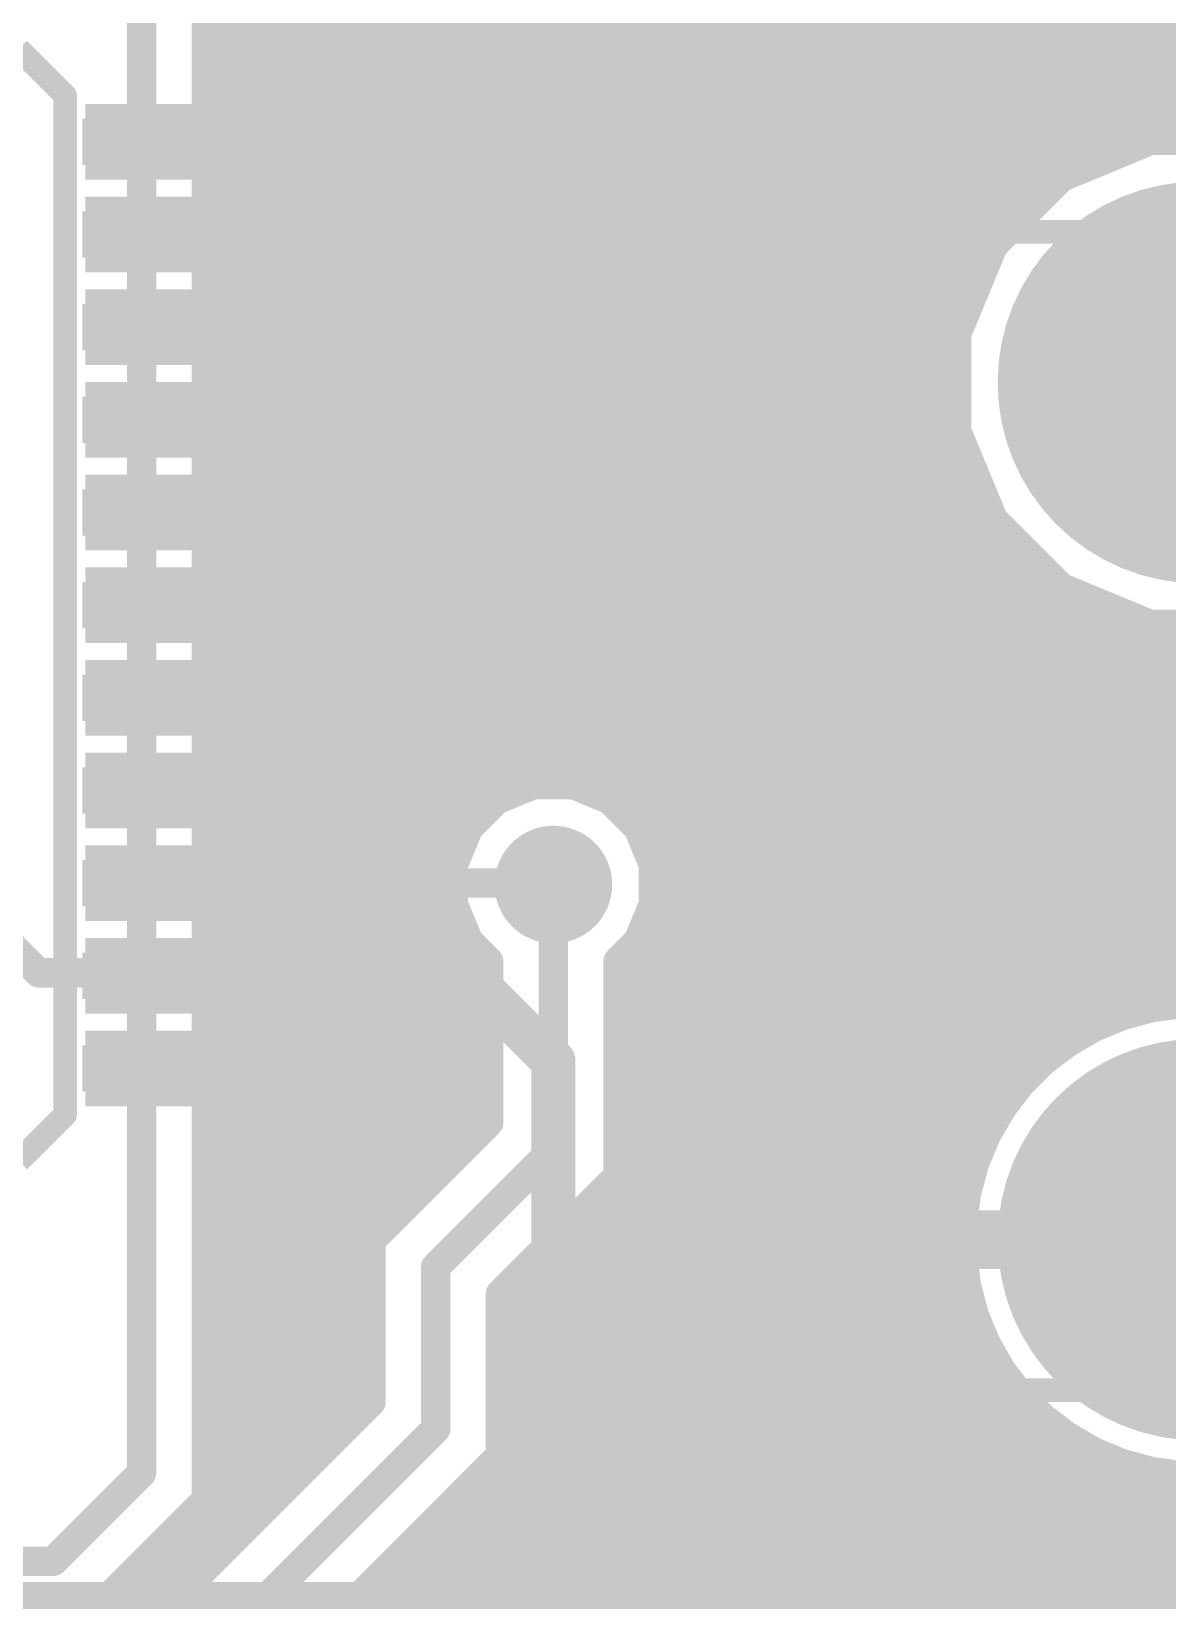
# Model space of a CAD drawing. Extents: x -0.3 to 61.8, y 0 to 38.4.
# Drawn here: x 34.48 to 44.29, y 9.69 to 23.24 of the extents above; entities that cross this region are included whole.
import ezdxf

# ---------------------------------------------------------------- set-up
doc = ezdxf.new("R2010")
doc.units = 0
for name, color, linetype in [('1', 22, 'CONTINUOUS'), ('16', 175, 'CONTINUOUS'), ('17', 82, 'CONTINUOUS'), ('18', 82, 'CONTINUOUS'), ('21', 7, 'CONTINUOUS'), ('29', 253, 'CONTINUOUS'), ('30', 253, 'CONTINUOUS'), ('51', 53, 'CONTINUOUS')]:
    doc.layers.add(name, color=color, linetype=linetype)

# ---------------------------------------------------------------- blocks, each defined once
blk = doc.blocks.new('ROUNDP')
at = {"const_width": 0.5}
blk.add_lwpolyline([(0, -0.25, 1), (0, 0.25, 1), (0, -0.25)], format="xyb", dxfattribs=at)
blk = doc.blocks.new('RECT')
blk.add_solid([(-0.5, -0.5), (0.5, -0.5), (-0.5, 0.5), (0.5, 0.5)])
blk = doc.blocks.new('ROUNDV')
at = {"const_width": 0.5}
blk.add_lwpolyline([(0, -0.25, 1), (0, 0.25, 1), (0, -0.25)], format="xyb", dxfattribs=at)

msp = doc.modelspace()

# ---------------------------------------------------------------- linework, layer by layer
at = {"layer": '1'}
for points, const_width in [([(37.465, 17.526), (37.465, 29.21)], 0.254), ([(36.449, 24.13), (36.449, 22.965)], 0.254), ([(36.449, 22.965), (35.772, 22.288)], 0.254), ([(36.627, 16.688), (37.465, 17.526)], 0.254), ([(32.7931, 16.8639), (34.544, 15.113)], 0.254), ([(35.772, 16.688), (36.627, 16.688)], 0.254), ([(35.772, 15.888), (38.976, 15.888)], 0.254), ([(38.976, 15.888), (38.989, 15.875)], 0.254), ([(34.544, 15.113), (35.747, 15.113)], 0.254), ([(35.772, 15.088), (38.252, 15.088)], 0.381), ([(35.747, 15.113), (35.772, 15.088)], 0.254), ([(38.252, 15.088), (38.989, 14.351)], 0.381), ([(38.989, 14.351), (38.989, 8.255)], 0.381), ([(35.836, 14.224), (35.772, 14.288)], 0.381), ([(36.83, 14.224), (35.836, 14.224)], 0.381), ([(36.957, 14.097), (36.83, 14.224)], 0.381), ([(37.846, 14.097), (36.957, 14.097)], 0.381)]:
    msp.add_lwpolyline(points, dxfattribs=dict(at, const_width=const_width))
for points, const_width in [([(36.4939, 22.9201, 1), (36.4041, 23.0099)], 0.127), ([(36.3855, 22.965, 1), (36.5125, 22.965)], 0.127), ([(35.7271, 22.3329, 1), (35.8169, 22.2431)], 0.127), ([(37.5099, 17.4811, 1), (37.4201, 17.5709)], 0.127), ([(37.4015, 17.526, 1), (37.5285, 17.526)], 0.127), ([(35.772, 16.7515, 1), (35.772, 16.6245)], 0.127), ([(36.627, 16.6245, 1), (36.627, 16.7515)], 0.127), ([(36.5821, 16.7329, 1), (36.6719, 16.6431)], 0.127), ([(35.772, 15.9515, 1), (35.772, 15.8245)], 0.127), ([(39.0209, 15.9329, 1), (38.9311, 15.8431)], 0.127), ([(38.976, 15.8245, 1), (38.976, 15.9515)], 0.127), ([(38.9441, 15.8301, 1), (39.0339, 15.9199)], 0.127), ([(34.544, 15.1765, 1), (34.544, 15.0495)], 0.127), ([(34.4991, 15.0681, 1), (34.5889, 15.1579)], 0.127), ([(35.772, 15.1833, 1), (35.772, 14.9928)], 0.1905), ([(35.7919, 15.1579, 1), (35.7021, 15.0681)], 0.127), ([(35.7271, 15.0431, 1), (35.8169, 15.1329)], 0.127), ([(35.747, 15.0495, 1), (35.747, 15.1765)], 0.127), ([(38.3194, 15.1554, 1), (38.1846, 15.0206)], 0.1905), ([(38.252, 14.9928, 1), (38.252, 15.1833)], 0.1905), ([(39.0843, 14.351, 1), (38.8938, 14.351)], 0.1905), ([(38.9216, 14.2836, 1), (39.0564, 14.4184)], 0.1905), ([(35.8394, 14.3554, 1), (35.7046, 14.2206)], 0.1905), ([(35.836, 14.3193, 1), (35.836, 14.1288)], 0.1905), ([(35.7686, 14.1566, 1), (35.9034, 14.2914)], 0.1905), ([(36.8974, 14.2914, 1), (36.7626, 14.1566)], 0.1905), ([(36.83, 14.1288, 1), (36.83, 14.3193)], 0.1905), ([(36.957, 14.1923, 1), (36.957, 14.0018)], 0.1905), ([(36.8896, 14.0296, 1), (37.0244, 14.1644)], 0.1905), ([(37.846, 14.0018, 1), (37.846, 14.1923)], 0.1905)]:
    msp.add_lwpolyline(points, format="xyb", dxfattribs=dict(at, const_width=const_width))
at = {"layer": '16', "const_width": 0.254}
for points in [[(35.433, 10.795), (35.433, 33.147)], [(35.9918, 10.5635), (35.9918, 32.7821)], [(35.9918, 23.368), (52.197, 23.368)], [(35.9918, 23.114), (52.197, 23.114)], [(35.9918, 22.86), (52.197, 22.86)], [(35.9918, 22.606), (52.197, 22.606)], [(35.9918, 22.352), (52.197, 22.352)], [(44.1443, 22.2998), (43.3762, 21.9816)], [(44.9757, 22.2998), (44.1443, 22.2998)], [(35.9918, 22.098), (43.6571, 22.098)], [(43.3762, 21.9816), (42.7884, 21.3938)], [(35.9918, 21.844), (43.2386, 21.844)], [(35.9918, 21.59), (42.9846, 21.59)], [(35.9918, 21.336), (42.7644, 21.336)], [(42.7884, 21.3938), (42.4702, 20.6257)], [(35.9918, 21.082), (42.6592, 21.082)], [(35.9918, 20.828), (42.554, 20.828)], [(42.4702, 20.6257), (42.4702, 19.7943)], [(35.9918, 20.574), (42.4702, 20.574)], [(35.9918, 20.32), (42.4702, 20.32)], [(35.9918, 20.066), (42.4702, 20.066)], [(35.9918, 19.812), (42.4702, 19.812)], [(42.4702, 19.7943), (42.7884, 19.0262)], [(35.9918, 19.558), (42.5681, 19.558)], [(35.9918, 19.304), (42.6733, 19.304)], [(35.9918, 19.05), (42.7785, 19.05)], [(42.7884, 19.0262), (43.3762, 18.4384)], [(35.9918, 18.796), (43.0186, 18.796)], [(35.9918, 18.542), (43.2726, 18.542)], [(43.3762, 18.4384), (44.1443, 18.1202)], [(35.9918, 18.288), (43.7392, 18.288)], [(35.9918, 18.034), (46.8286, 18.034)], [(44.1443, 18.1202), (44.9757, 18.1202)], [(35.9918, 17.78), (46.5746, 17.78)], [(35.9918, 17.526), (46.4189, 17.526)], [(35.9918, 17.272), (46.3137, 17.272)], [(35.9918, 17.018), (46.2084, 17.018)], [(35.9918, 16.764), (46.1702, 16.764)], [(38.8172, 16.7386), (38.4998, 16.6071)], [(39.1608, 16.7386), (38.8172, 16.7386)], [(39.4782, 16.6071), (39.1608, 16.7386)], [(38.4998, 16.6071), (38.2569, 16.3642)], [(39.7211, 16.3642), (39.4782, 16.6071)], [(35.9918, 16.51), (38.4027, 16.51)], [(39.5753, 16.51), (46.1702, 16.51)], [(38.2569, 16.3642), (38.1254, 16.0468)], [(39.8526, 16.0468), (39.7211, 16.3642)], [(35.9918, 16.256), (38.2121, 16.256)], [(39.7659, 16.256), (46.1702, 16.256)], [(35.9918, 16.002), (38.1254, 16.002)], [(38.1254, 16.0468), (38.1254, 15.7032)], [(39.8526, 15.7032), (39.8526, 16.0468)], [(39.8526, 16.002), (46.2084, 16.002)], [(38.989, 15.875), (38.989, 13.589)], [(35.9918, 15.748), (38.1254, 15.748)], [(39.8526, 15.748), (46.3136, 15.748)], [(38.1254, 15.7032), (38.2569, 15.3858)], [(39.7211, 15.3858), (39.8526, 15.7032)], [(35.9918, 15.494), (38.2121, 15.494)], [(39.7659, 15.494), (46.4189, 15.494)], [(38.2569, 15.3858), (38.4302, 15.2125)], [(39.5478, 15.2125), (39.7211, 15.3858)], [(35.9918, 15.24), (38.4027, 15.24)], [(38.4302, 15.2125), (38.4302, 13.8205)], [(39.5478, 13.3575), (39.5478, 15.2125)], [(39.5753, 15.24), (46.5746, 15.24)], [(35.9918, 14.986), (38.4302, 14.986)], [(39.5478, 14.986), (46.8286, 14.986)], [(44.1614, 14.8141), (43.9032, 14.7449)], [(44.4264, 14.849), (44.1614, 14.8141)], [(35.9918, 14.732), (38.4302, 14.732)], [(39.5478, 14.732), (43.872, 14.732)], [(43.6562, 14.6426), (43.4248, 14.509)], [(43.9032, 14.7449), (43.6562, 14.6426)], [(43.4248, 14.509), (43.2127, 14.3463)], [(35.9918, 14.478), (38.4302, 14.478)], [(39.5478, 14.478), (43.3844, 14.478)], [(43.2127, 14.3463), (43.0237, 14.1573)], [(35.9918, 14.224), (38.4302, 14.224)], [(39.5478, 14.224), (43.0904, 14.224)], [(43.0237, 14.1573), (42.861, 13.9452)], [(35.9918, 13.97), (38.4302, 13.97)], [(39.5478, 13.97), (42.88, 13.97)], [(42.861, 13.9452), (42.7274, 13.7138)], [(35.9918, 13.716), (38.3257, 13.716)], [(38.4302, 13.8205), (37.7415, 13.1318)], [(39.5478, 13.716), (42.7286, 13.716)], [(42.7274, 13.7138), (42.6251, 13.4668)], [(38.989, 13.589), (37.973, 12.573)], [(35.9918, 13.462), (38.0717, 13.462)], [(39.5478, 13.462), (42.6238, 13.462)], [(42.6251, 13.4668), (42.5559, 13.2086)], [(38.5318, 12.3415), (39.5478, 13.3575)], [(35.9918, 13.208), (37.8177, 13.208)], [(39.3983, 13.208), (42.5558, 13.208)], [(42.5559, 13.2086), (42.521, 12.9436)], [(37.7415, 13.1318), (37.4142, 12.8045)], [(35.9918, 12.954), (37.5637, 12.954)], [(39.1443, 12.954), (42.5224, 12.954)], [(42.521, 12.9436), (42.521, 12.937)], [(42.521, 12.937), (44.433, 12.937)], [(37.4142, 12.8045), (37.4142, 11.4075)], [(35.9918, 12.7), (37.4142, 12.7)], [(38.8903, 12.7), (44.433, 12.7)], [(44.433, 12.683), (42.521, 12.683)], [(42.521, 12.683), (42.521, 12.6764)], [(42.521, 12.6764), (42.5559, 12.4114)], [(37.973, 12.573), (37.973, 11.176)], [(35.9918, 12.446), (37.4142, 12.446)], [(38.5318, 10.9445), (38.5318, 12.3415)], [(38.6363, 12.446), (42.5513, 12.446)], [(42.5559, 12.4114), (42.6251, 12.1532)], [(35.9918, 12.192), (37.4142, 12.192)], [(38.5318, 12.192), (42.6147, 12.192)], [(42.6251, 12.1532), (42.7274, 11.9062)], [(35.9918, 11.938), (37.4142, 11.938)], [(38.5318, 11.938), (42.7142, 11.938)], [(42.7274, 11.9062), (42.861, 11.6748)], [(35.9918, 11.684), (37.4142, 11.684)], [(38.5318, 11.684), (42.8557, 11.684)], [(42.861, 11.6748), (43.0237, 11.4627)], [(37.4142, 11.4075), (35.8365, 9.8298)], [(35.9918, 11.43), (37.4142, 11.43)], [(38.5318, 11.43), (43.0564, 11.43)], [(43.0237, 11.4627), (43.2127, 11.2737)], [(43.2127, 11.2737), (43.4248, 11.111)], [(35.9918, 11.176), (37.1827, 11.176)], [(37.973, 11.176), (36.068, 9.271)], [(38.5318, 11.176), (43.34, 11.176)], [(43.4248, 11.111), (43.6562, 10.9774)], [(35.9918, 10.922), (36.9287, 10.922)], [(36.6268, 9.0395), (38.5318, 10.9445)], [(38.5093, 10.922), (43.7899, 10.922)], [(43.6562, 10.9774), (43.9032, 10.8751)], [(43.9032, 10.8751), (44.1614, 10.8059)], [(34.671, 10.033), (35.433, 10.795)], [(44.1614, 10.8059), (44.4264, 10.771)], [(35.9918, 10.668), (36.6747, 10.668)], [(38.2553, 10.668), (52.197, 10.668)], [(35.6645, 10.2362), (35.9918, 10.5635)], [(35.8423, 10.414), (36.4207, 10.414)], [(38.0013, 10.414), (52.197, 10.414)], [(34.9025, 9.4742), (35.6645, 10.2362)], [(35.5883, 10.16), (36.1667, 10.16)], [(37.7473, 10.16), (52.197, 10.16)], [(31.242, 10.033), (34.671, 10.033)], [(35.3343, 9.906), (35.9127, 9.906)], [(37.4933, 9.906), (52.197, 9.906)], [(35.8365, 9.8298), (35.5092, 9.5025)], [(35.0803, 9.652), (35.6587, 9.652)], [(37.2393, 9.652), (52.197, 9.652)]]:
    msp.add_lwpolyline(points, dxfattribs=at)
at = {"layer": '16', "const_width": 0.127}
for points in [[(35.9918, 23.1775, 1), (35.9918, 23.0505)], [(35.9918, 22.9235, 1), (35.9918, 22.7965)], [(35.9918, 22.6695, 1), (35.9918, 22.5425)], [(35.9918, 22.4155, 1), (35.9918, 22.2885)], [(44.1443, 22.3633, 1), (44.1443, 22.2363)], [(44.1686, 22.2411, 1), (44.12, 22.3585)], [(35.9918, 22.1615, 1), (35.9918, 22.0345)], [(43.6571, 22.0345, 1), (43.6571, 22.1615)], [(43.3519, 22.0403, 1), (43.4005, 21.923)], [(43.4211, 21.9367, 1), (43.3313, 22.0265)], [(35.9918, 21.9075, 1), (35.9918, 21.7805)], [(43.2386, 21.7805, 1), (43.2386, 21.9075)], [(35.9918, 21.6535, 1), (35.9918, 21.5265)], [(42.9846, 21.5265, 1), (42.9846, 21.6535)], [(35.9918, 21.3995, 1), (35.9918, 21.2725)], [(42.7435, 21.4387, 1), (42.8333, 21.3489)], [(42.847, 21.3695, 1), (42.7297, 21.4181)], [(42.7644, 21.2725, 1), (42.7644, 21.3995)], [(35.9918, 21.1455, 1), (35.9918, 21.0185)], [(42.6592, 21.0185, 1), (42.6592, 21.1455)], [(35.9918, 20.8915, 1), (35.9918, 20.7645)], [(42.554, 20.7645, 1), (42.554, 20.8915)], [(42.5337, 20.6257, 1), (42.4067, 20.6257)], [(35.9918, 20.6375, 1), (35.9918, 20.5105)], [(42.4115, 20.65, 1), (42.5289, 20.6014)], [(42.4702, 20.5105, 1), (42.4702, 20.6375)], [(35.9918, 20.3835, 1), (35.9918, 20.2565)], [(42.4702, 20.2565, 1), (42.4702, 20.3835)], [(35.9918, 20.1295, 1), (35.9918, 20.0025)], [(42.4702, 20.0025, 1), (42.4702, 20.1295)], [(35.9918, 19.8755, 1), (35.9918, 19.7485)], [(42.5289, 19.8186, 1), (42.4115, 19.77)], [(42.4702, 19.7485, 1), (42.4702, 19.8755)], [(42.4067, 19.7943, 1), (42.5337, 19.7943)], [(35.9918, 19.6215, 1), (35.9918, 19.4945)], [(42.5681, 19.4945, 1), (42.5681, 19.6215)], [(35.9918, 19.3675, 1), (35.9918, 19.2405)], [(42.6733, 19.2405, 1), (42.6733, 19.3675)], [(35.9918, 19.1135, 1), (35.9918, 18.9865)], [(42.8333, 19.0711, 1), (42.7435, 18.9813)], [(42.7297, 19.0019, 1), (42.847, 19.0505)], [(42.7785, 18.9865, 1), (42.7785, 19.1135)], [(35.9918, 18.8595, 1), (35.9918, 18.7325)], [(43.0186, 18.7325, 1), (43.0186, 18.8595)], [(35.9918, 18.6055, 1), (35.9918, 18.4785)], [(43.2726, 18.4785, 1), (43.2726, 18.6055)], [(43.4005, 18.497, 1), (43.3519, 18.3797)], [(43.3313, 18.3935, 1), (43.4211, 18.4833)], [(35.9918, 18.3515, 1), (35.9918, 18.2245)], [(43.7392, 18.2245, 1), (43.7392, 18.3515)], [(35.9918, 18.0975, 1), (35.9918, 17.9705)], [(44.1443, 18.1837, 1), (44.1443, 18.0567)], [(44.12, 18.0615, 1), (44.1686, 18.1789)], [(35.9918, 17.8435, 1), (35.9918, 17.7165)], [(35.9918, 17.5895, 1), (35.9918, 17.4625)], [(35.9918, 17.3355, 1), (35.9918, 17.2085)], [(35.9918, 17.0815, 1), (35.9918, 16.9545)], [(35.9918, 16.8275, 1), (35.9918, 16.7005)], [(38.8172, 16.8021, 1), (38.8172, 16.6751)], [(38.8415, 16.6799, 1), (38.7929, 16.7973)], [(39.1851, 16.7973, 1), (39.1365, 16.6799)], [(39.1608, 16.6751, 1), (39.1608, 16.8021)], [(38.4755, 16.6658, 1), (38.5241, 16.5485)], [(38.5447, 16.5622, 1), (38.4549, 16.652)], [(39.5231, 16.652, 1), (39.4333, 16.5622)], [(39.4539, 16.5485, 1), (39.5025, 16.6658)], [(35.9918, 16.5735, 1), (35.9918, 16.4465)], [(38.4027, 16.4465, 1), (38.4027, 16.5735)], [(39.5753, 16.5735, 1), (39.5753, 16.4465)], [(38.212, 16.4091, 1), (38.3018, 16.3193)], [(38.3155, 16.3399, 1), (38.1982, 16.3885)], [(39.7798, 16.3885, 1), (39.6625, 16.3399)], [(39.6762, 16.3193, 1), (39.766, 16.4091)], [(35.9918, 16.3195, 1), (35.9918, 16.1925)], [(38.2121, 16.1925, 1), (38.2121, 16.3195)], [(39.7659, 16.3195, 1), (39.7659, 16.1925)], [(35.9918, 16.0655, 1), (35.9918, 15.9385)], [(38.1889, 16.0468, 1), (38.0619, 16.0468)], [(38.0667, 16.0711, 1), (38.1841, 16.0225)], [(38.1254, 15.9385, 1), (38.1254, 16.0655)], [(39.9161, 16.0468, 1), (39.7891, 16.0468)], [(39.8526, 16.0655, 1), (39.8526, 15.9385)], [(39.7939, 16.0225, 1), (39.9113, 16.0711)], [(39.0525, 15.875, 1), (38.9255, 15.875)], [(35.9918, 15.8115, 1), (35.9918, 15.6845)], [(38.1254, 15.6845, 1), (38.1254, 15.8115)], [(39.8526, 15.8115, 1), (39.8526, 15.6845)], [(38.1841, 15.7275, 1), (38.0667, 15.6789)], [(38.0619, 15.7032, 1), (38.1889, 15.7032)], [(39.7891, 15.7032, 1), (39.9161, 15.7032)], [(39.9113, 15.6789, 1), (39.7939, 15.7275)], [(35.9918, 15.5575, 1), (35.9918, 15.4305)], [(38.2121, 15.4305, 1), (38.2121, 15.5575)], [(39.7659, 15.5575, 1), (39.7659, 15.4305)], [(38.3018, 15.4307, 1), (38.212, 15.3409)], [(38.1982, 15.3615, 1), (38.3155, 15.4101)], [(39.6625, 15.4101, 1), (39.7798, 15.3615)], [(39.766, 15.3409, 1), (39.6762, 15.4307)], [(35.9918, 15.3035, 1), (35.9918, 15.1765)], [(38.4937, 15.2125, 1), (38.3667, 15.2125)], [(38.3853, 15.1676, 1), (38.4751, 15.2574)], [(38.4027, 15.1765, 1), (38.4027, 15.3035)], [(39.6113, 15.2125, 1), (39.4843, 15.2125)], [(39.5029, 15.2574, 1), (39.5927, 15.1676)], [(39.5753, 15.3035, 1), (39.5753, 15.1765)], [(35.9918, 15.0495, 1), (35.9918, 14.9225)], [(38.4302, 14.9225, 1), (38.4302, 15.0495)], [(39.5478, 15.0495, 1), (39.5478, 14.9225)], [(44.1531, 14.8771, 1), (44.1696, 14.7512)], [(44.1778, 14.7528, 1), (44.1449, 14.8754)], [(35.9918, 14.7955, 1), (35.9918, 14.6685)], [(38.4302, 14.6685, 1), (38.4302, 14.7955)], [(39.5478, 14.7955, 1), (39.5478, 14.6685)], [(43.688, 14.5877, 1), (43.6245, 14.6976)], [(43.8867, 14.8063, 1), (43.9196, 14.6836)], [(43.872, 14.6685, 1), (43.872, 14.7955)], [(43.9275, 14.6863, 1), (43.8789, 14.8036)], [(43.4634, 14.4586, 1), (43.3861, 14.5594)], [(43.6319, 14.7013, 1), (43.6805, 14.584)], [(35.9918, 14.5415, 1), (35.9918, 14.4145)], [(38.4302, 14.4145, 1), (38.4302, 14.5415)], [(39.5478, 14.5415, 1), (39.5478, 14.4145)], [(43.393, 14.564, 1), (43.4565, 14.454)], [(43.3844, 14.4145, 1), (43.3844, 14.5415)], [(43.1741, 14.3967, 1), (43.2514, 14.2959)], [(43.2576, 14.3014, 1), (43.1678, 14.3912)], [(35.9918, 14.2875, 1), (35.9918, 14.1605)], [(38.4302, 14.1605, 1), (38.4302, 14.2875)], [(39.5478, 14.2875, 1), (39.5478, 14.1605)], [(42.9788, 14.2022, 1), (43.0686, 14.1124)], [(43.0741, 14.1186, 1), (42.9733, 14.1959)], [(43.0904, 14.1605, 1), (43.0904, 14.2875)], [(35.9918, 14.0335, 1), (35.9918, 13.9065)], [(38.4302, 13.9065, 1), (38.4302, 14.0335)], [(39.5478, 14.0335, 1), (39.5478, 13.9065)], [(42.88, 13.9065, 1), (42.88, 14.0335)], [(42.8106, 13.9839, 1), (42.9114, 13.9066)], [(42.916, 13.9135, 1), (42.806, 13.977)], [(35.9918, 13.7795, 1), (35.9918, 13.6525)], [(38.3257, 13.6525, 1), (38.3257, 13.7795)], [(38.3667, 13.8205, 1), (38.4937, 13.8205)], [(38.4751, 13.7756, 1), (38.3853, 13.8654)], [(39.5478, 13.7795, 1), (39.5478, 13.6525)], [(42.786, 13.6895, 1), (42.6687, 13.7381)], [(42.7286, 13.6525, 1), (42.7286, 13.7795)], [(39.0339, 13.5441, 1), (38.9441, 13.6339)], [(42.6724, 13.7455, 1), (42.7823, 13.682)], [(35.9918, 13.5255, 1), (35.9918, 13.3985)], [(38.0717, 13.3985, 1), (38.0717, 13.5255)], [(38.9255, 13.589, 1), (39.0525, 13.589)], [(39.5478, 13.5255, 1), (39.5478, 13.3985)], [(42.5664, 13.4911, 1), (42.6837, 13.4425)], [(42.6864, 13.4504, 1), (42.5637, 13.4833)], [(42.6238, 13.3985, 1), (42.6238, 13.5255)], [(39.4843, 13.3575, 1), (39.6113, 13.3575)], [(39.5927, 13.3126, 1), (39.5029, 13.4024)], [(35.9918, 13.2715, 1), (35.9918, 13.1445)], [(37.8177, 13.1445, 1), (37.8177, 13.2715)], [(39.3983, 13.2715, 1), (39.3983, 13.1445)], [(42.4946, 13.2251, 1), (42.6172, 13.1922)], [(42.6188, 13.2004, 1), (42.4929, 13.2169)], [(42.5558, 13.1445, 1), (42.5558, 13.2715)], [(37.6966, 13.1767, 1), (37.7864, 13.0869)], [(37.7864, 13.0869, 1), (37.6966, 13.1767)], [(35.9918, 13.0175, 1), (35.9918, 12.8905)], [(37.5637, 12.8905, 1), (37.5637, 13.0175)], [(39.1443, 13.0175, 1), (39.1443, 12.8905)], [(42.5845, 12.9436, 1), (42.4575, 12.9437)], [(42.521, 13.0005, 1), (42.521, 12.8735)], [(42.458, 12.9519, 1), (42.584, 12.9354)], [(42.5224, 12.8905, 1), (42.5224, 13.0175)], [(37.4777, 12.8045, 1), (37.3507, 12.8045)], [(37.3693, 12.8494, 1), (37.4591, 12.7596)], [(42.4575, 12.937, 1), (42.5845, 12.937)], [(35.9918, 12.7635, 1), (35.9918, 12.6365)], [(37.4142, 12.6365, 1), (37.4142, 12.7635)], [(38.8903, 12.7635, 1), (38.8903, 12.6365)], [(42.521, 12.7465, 1), (42.521, 12.6195)], [(42.5845, 12.683, 1), (42.4575, 12.683)], [(42.584, 12.6846, 1), (42.458, 12.6681)], [(42.4575, 12.6764, 1), (42.5845, 12.6764)], [(38.0365, 12.573, 1), (37.9095, 12.573)], [(37.9281, 12.6179, 1), (38.0179, 12.5281)], [(35.9918, 12.5095, 1), (35.9918, 12.3825)], [(37.4142, 12.3825, 1), (37.4142, 12.5095)], [(38.5953, 12.3415, 1), (38.4683, 12.3415)], [(38.6363, 12.5095, 1), (38.6363, 12.3825)], [(42.6172, 12.4278, 1), (42.4946, 12.3949)], [(42.4929, 12.4031, 1), (42.6188, 12.4196)], [(42.5513, 12.3825, 1), (42.5513, 12.5095)], [(38.4869, 12.3864, 1), (38.5767, 12.2966)], [(35.9918, 12.2555, 1), (35.9918, 12.1285)], [(37.4142, 12.1285, 1), (37.4142, 12.2555)], [(38.5318, 12.2555, 1), (38.5318, 12.1285)], [(42.6837, 12.1775, 1), (42.5664, 12.1289)], [(42.5637, 12.1367, 1), (42.6864, 12.1696)], [(42.6147, 12.1285, 1), (42.6147, 12.2555)], [(35.9918, 12.0015, 1), (35.9918, 11.8745)], [(37.4142, 11.8745, 1), (37.4142, 12.0015)], [(38.5318, 12.0015, 1), (38.5318, 11.8745)], [(42.7142, 11.8745, 1), (42.7142, 12.0015)], [(42.7823, 11.938, 1), (42.6724, 11.8745)], [(42.6687, 11.8819, 1), (42.786, 11.9305)], [(35.9918, 11.7475, 1), (35.9918, 11.6205)], [(37.4142, 11.6205, 1), (37.4142, 11.7475)], [(38.5318, 11.7475, 1), (38.5318, 11.6205)], [(42.9114, 11.7134, 1), (42.8106, 11.6361)], [(42.8557, 11.6205, 1), (42.8557, 11.7475)], [(42.806, 11.643, 1), (42.916, 11.7065)], [(35.9918, 11.4935, 1), (35.9918, 11.3665)], [(37.4591, 11.3626, 1), (37.3693, 11.4524)], [(37.4142, 11.3665, 1), (37.4142, 11.4935)], [(38.5318, 11.4935, 1), (38.5318, 11.3665)], [(43.0686, 11.5076, 1), (42.9788, 11.4178)], [(42.9733, 11.4241, 1), (43.0741, 11.5014)], [(43.0564, 11.3665, 1), (43.0564, 11.4935)], [(37.3507, 11.4075, 1), (37.4777, 11.4075)], [(43.2514, 11.3241, 1), (43.1741, 11.2233)], [(43.1678, 11.2288, 1), (43.2576, 11.3186)], [(35.9918, 11.2395, 1), (35.9918, 11.1125)], [(37.1827, 11.1125, 1), (37.1827, 11.2395)], [(38.0179, 11.1311, 1), (37.9281, 11.2209)], [(38.5318, 11.2395, 1), (38.5318, 11.1125)], [(43.34, 11.1125, 1), (43.34, 11.2395)], [(37.9095, 11.176, 1), (38.0365, 11.176)], [(43.4565, 11.166, 1), (43.393, 11.056)], [(43.3861, 11.0606, 1), (43.4634, 11.1614)], [(35.9918, 10.9855, 1), (35.9918, 10.8585)], [(36.9287, 10.8585, 1), (36.9287, 10.9855)], [(38.5093, 10.9855, 1), (38.5093, 10.8585)], [(38.4683, 10.9445, 1), (38.5953, 10.9445)], [(38.5767, 10.8996, 1), (38.4869, 10.9894)], [(43.6805, 11.036, 1), (43.6319, 10.9187)], [(43.6245, 10.9224, 1), (43.688, 11.0323)], [(43.7899, 10.8585, 1), (43.7899, 10.9855)], [(43.9196, 10.9364, 1), (43.8867, 10.8137)], [(43.8789, 10.8164, 1), (43.9275, 10.9337)], [(35.3695, 10.795, 1), (35.4965, 10.795)], [(35.4779, 10.7501, 1), (35.3881, 10.8399)], [(44.1696, 10.8688, 1), (44.1531, 10.7429)], [(44.1449, 10.7446, 1), (44.1778, 10.8672)], [(35.9918, 10.7315, 1), (35.9918, 10.6045)], [(36.6747, 10.6045, 1), (36.6747, 10.7315)], [(38.2553, 10.7315, 1), (38.2553, 10.6045)], [(35.9283, 10.5635, 1), (36.0553, 10.5635)], [(36.0367, 10.5186, 1), (35.9469, 10.6084)], [(35.8423, 10.4775, 1), (35.8423, 10.3505)], [(36.4207, 10.3505, 1), (36.4207, 10.4775)], [(38.0013, 10.4775, 1), (38.0013, 10.3505)], [(35.6196, 10.2811, 1), (35.7094, 10.1913)], [(35.7094, 10.1913, 1), (35.6196, 10.2811)], [(35.5883, 10.2235, 1), (35.5883, 10.0965)], [(36.1667, 10.0965, 1), (36.1667, 10.2235)], [(37.7473, 10.2235, 1), (37.7473, 10.0965)], [(34.6261, 10.0779, 1), (34.7159, 9.9881)], [(34.671, 9.9695, 1), (34.671, 10.0965)], [(35.3343, 9.9695, 1), (35.3343, 9.8425)], [(35.9127, 9.8425, 1), (35.9127, 9.9695)], [(37.4933, 9.9695, 1), (37.4933, 9.8425)], [(35.7916, 9.8747, 1), (35.8814, 9.7849)], [(35.8814, 9.7849, 1), (35.7916, 9.8747)], [(35.0803, 9.7155, 1), (35.0803, 9.5885)], [(35.6587, 9.5885, 1), (35.6587, 9.7155)], [(37.2393, 9.7155, 1), (37.2393, 9.5885)]]:
    msp.add_lwpolyline(points, format="xyb", dxfattribs=at)
at = {"layer": '21'}
for points, const_width in [([(34.372, 23.088), (34.772, 22.688)], 0.2032), ([(34.772, 22.688), (34.772, 13.888)], 0.2032), ([(42.46, 11.51), (42.46, 21.51)], 0.2032), ([(34.772, 13.888), (34.372, 13.488)], 0.2032), ([(44.958, 9.652), (32.258, 9.652)], 0.4064)]:
    msp.add_lwpolyline(points, dxfattribs=dict(at, const_width=const_width))
at = {"layer": '21', "const_width": 0.1016}
for points in [[(34.8228, 22.688, 1), (34.7212, 22.688)], [(34.7361, 22.6521, 1), (34.8079, 22.7239)], [(42.5108, 21.51, 1), (42.4092, 21.51)], [(34.8079, 13.8521, 1), (34.7361, 13.9239)], [(34.7212, 13.888, 1), (34.8228, 13.888)], [(42.4092, 11.51, 1), (42.5108, 11.51)]]:
    msp.add_lwpolyline(points, format="xyb", dxfattribs=at)
at = {"layer": '51', "const_width": 0.2032}
for points in [[(52.26, 21.51), (42.46, 21.51)], [(42.46, 21.51), (42.46, 11.51)], [(42.46, 11.51), (52.26, 11.51)]]:
    msp.add_lwpolyline(points, dxfattribs=at)
at = {"layer": '51', "const_width": 0.1016}
for points in [[(42.46, 21.5608, 1), (42.46, 21.4592)], [(42.5108, 21.51, 1), (42.4092, 21.51)], [(42.46, 11.5608, 1), (42.46, 11.4592)], [(42.4092, 11.51, 1), (42.5108, 11.51)]]:
    msp.add_lwpolyline(points, format="xyb", dxfattribs=at)

# ---------------------------------------------------------------- block references
at = {"layer": '1', "xscale": 1.5, "yscale": 0.5}
for p in [(35.772, 22.288), (35.772, 21.488), (35.772, 20.688), (35.772, 19.888), (35.772, 19.088), (35.772, 18.288), (35.772, 17.488), (35.772, 16.688), (35.772, 15.888), (35.772, 15.088), (35.772, 14.288)]:
    msp.add_blockref('RECT', p, dxfattribs=at)
at = {"layer": '17', "xscale": 3.316, "yscale": 3.316, "rotation": 180}
for p in [(44.56, 20.21), (44.56, 20.21), (44.56, 12.81), (44.56, 12.81)]:
    msp.add_blockref('ROUNDP', p, dxfattribs=at)
at = {"layer": '18', "xscale": 0.8636, "yscale": 0.8636}
for p in [(38.989, 15.875), (38.989, 15.875), (37.846, 14.097), (37.846, 14.097)]:
    msp.add_blockref('ROUNDV', p, dxfattribs=at)
at = {"layer": '29'}
for name, p, xscale, yscale in [('RECT', (35.772, 22.288), 1.6524, 0.6524), ('RECT', (35.772, 21.488), 1.6524, 0.6524), ('RECT', (35.772, 20.688), 1.6524, 0.6524), ('RECT', (35.772, 19.888), 1.6524, 0.6524), ('RECT', (35.772, 19.088), 1.6524, 0.6524), ('RECT', (35.772, 18.288), 1.6524, 0.6524), ('RECT', (35.772, 17.488), 1.6524, 0.6524), ('RECT', (35.772, 16.688), 1.6524, 0.6524), ('ROUNDV', (38.989, 15.875), 1.016, 1.016), ('RECT', (35.772, 15.888), 1.6524, 0.6524), ('RECT', (35.772, 15.088), 1.6524, 0.6524), ('RECT', (35.772, 14.288), 1.6524, 0.6524), ('ROUNDV', (37.846, 14.097), 1.016, 1.016)]:
    msp.add_blockref(name, p, dxfattribs=dict(at, xscale=xscale, yscale=yscale))
at = {"layer": '29', "xscale": 3.4684, "yscale": 3.4684, "rotation": 180}
for p in [(44.56, 20.21), (44.56, 12.81)]:
    msp.add_blockref('ROUNDP', p, dxfattribs=at)
at = {"layer": '30', "xscale": 3.4684, "yscale": 3.4684, "rotation": 180}
for p in [(44.56, 20.21), (44.56, 12.81)]:
    msp.add_blockref('ROUNDP', p, dxfattribs=at)
at = {"layer": '30', "xscale": 1.016, "yscale": 1.016}
for p in [(38.989, 15.875), (37.846, 14.097)]:
    msp.add_blockref('ROUNDV', p, dxfattribs=at)
at = {"layer": '51', "xscale": 1.1501}
for p, yscale in [((35.4971, 22.288), 0.3998), ((35.4971, 21.488), 0.4), ((35.4971, 20.6879), 0.4), ((35.4971, 19.888), 0.4001), ((35.4971, 19.0879), 0.4001), ((35.4971, 18.288), 0.3998), ((35.4971, 17.4881), 0.4001), ((35.4971, 16.688), 0.4001), ((35.4971, 15.8881), 0.4), ((35.4971, 15.088), 0.4), ((35.4971, 14.288), 0.3998)]:
    msp.add_blockref('RECT', p, dxfattribs=dict(at, yscale=yscale))

doc.saveas('drawing.dxf')
